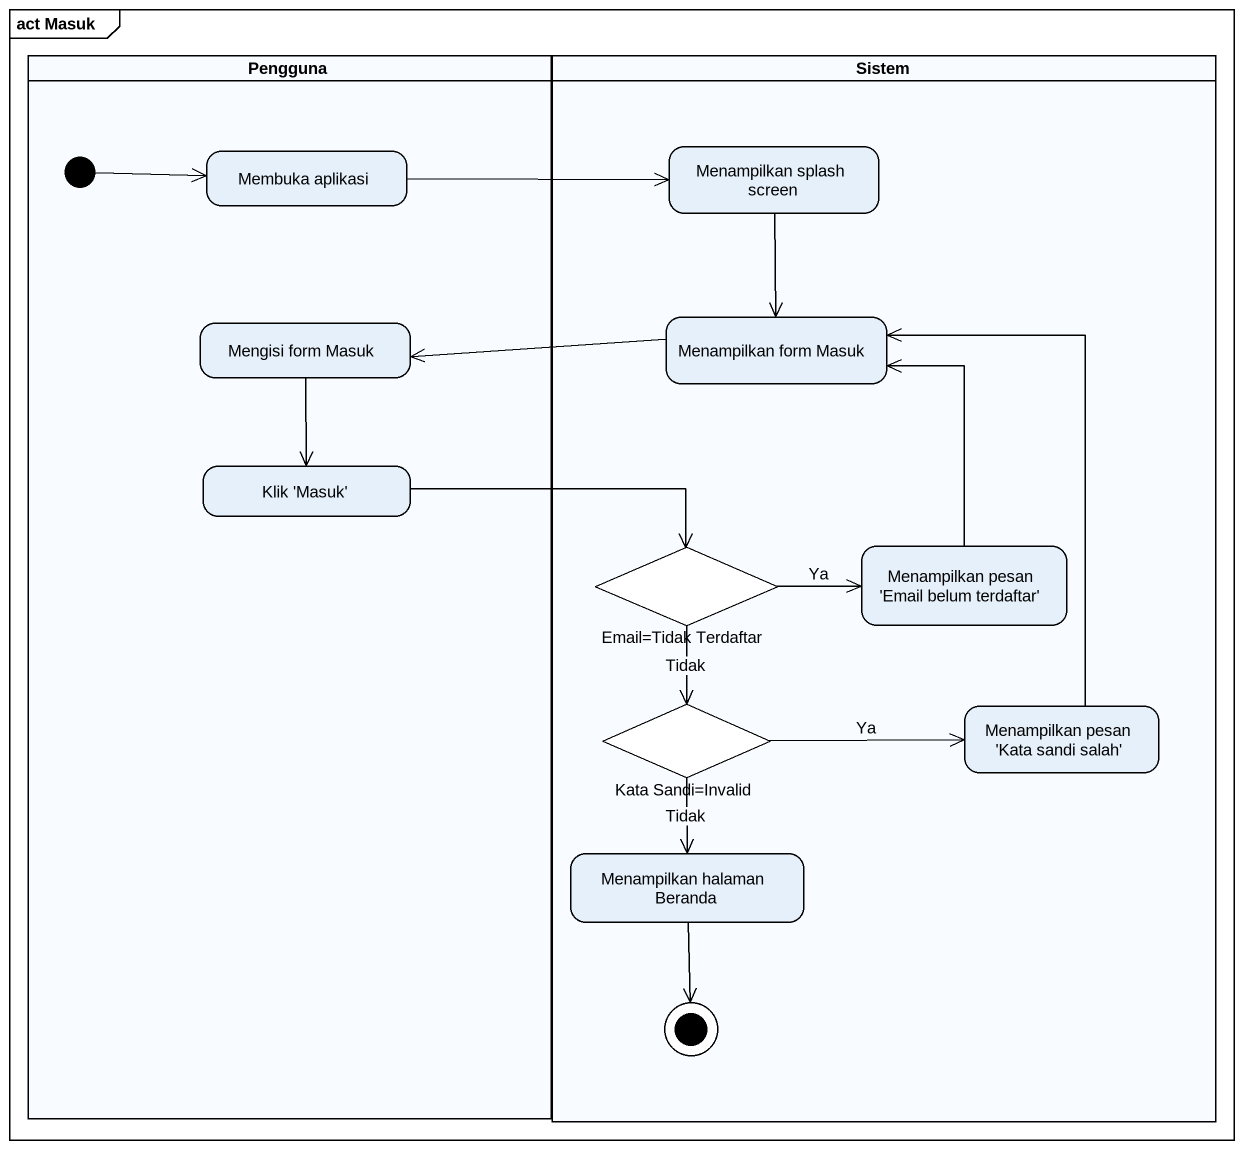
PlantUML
@startuml
mainframe act Masuk
hide empty description
state Pengguna <<partition>> {
  state "Membuka aplikasi" as Membuka_aplikasi
  state "Mengisi form Masuk" as Mengisi_form_Masuk
  state "Klik 'Masuk'" as Klik_Masuk
  [*] -right-> Membuka_aplikasi
}
state Sistem <<partition>> {
  state "Menampilkan splash screen" as Menampilkan_splash_screen
  state "Menampilkan form Masuk" as Menampilkan_form_Masuk
  state "Email=Tidak Terdaftar" as Email_Tidak_Terdaftar <<choice>>
  state "Menampilkan pesan 'Email belum terdaftar'" as Menampilkan_pesan_Email
  state "Kata Sandi=Invalid" as Kata_Sandi_Invalid <<choice>>
  state "Menampilkan pesan 'Kata sandi salah'" as Menampilkan_pesan_Kata
  state "Menampilkan halaman Beranda" as Menampilkan_halaman_Beranda
  Menampilkan_halaman_Beranda --> [*]
}
Membuka_aplikasi -right-> Menampilkan_splash_screen
Menampilkan_splash_screen --> Menampilkan_form_Masuk
Mengisi_form_Masuk --> Klik_Masuk
Menampilkan_form_Masuk -left-> Mengisi_form_Masuk
Klik_Masuk -right-> Email_Tidak_Terdaftar
Email_Tidak_Terdaftar -right-> Menampilkan_pesan_Email : Ya
Email_Tidak_Terdaftar --> Kata_Sandi_Invalid : Tidak
Menampilkan_pesan_Email -up-> Menampilkan_form_Masuk
Kata_Sandi_Invalid -right-> Menampilkan_pesan_Kata : Ya
Kata_Sandi_Invalid --> Menampilkan_halaman_Beranda : Tidak
Menampilkan_pesan_Kata -up-> Menampilkan_form_Masuk
@enduml
